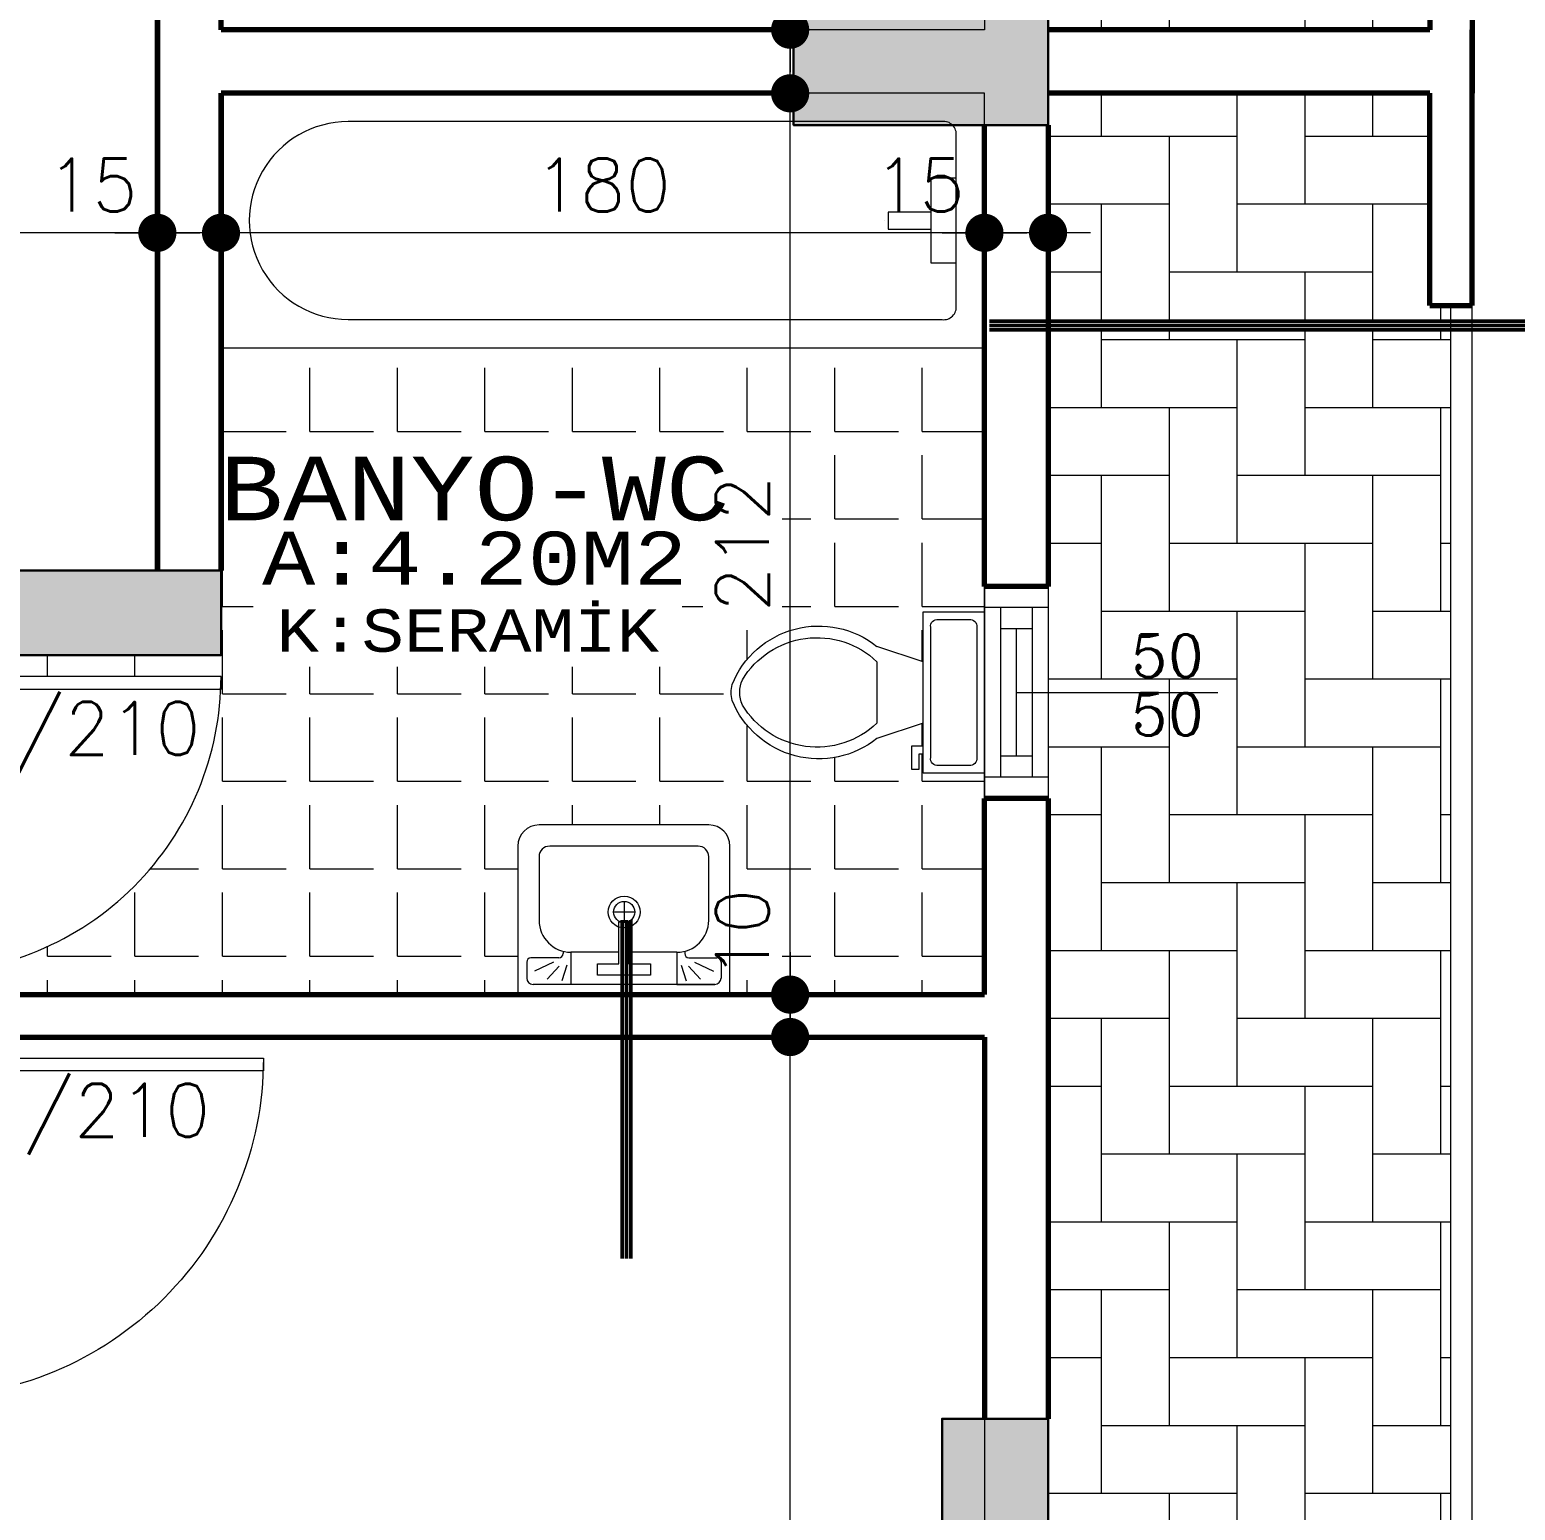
# Model space of a CAD drawing. Header units: millimetres. Extents: x 35860 to 71103, y -11298 to -8385.
# Drawn here: x 45683.3 to 46033.6, y -10340 to -9990.9 of the extents above; entities that cross this region are included whole.
import ezdxf
from ezdxf.enums import TextEntityAlignment as Align

# ---------------------------------------------------------------- set-up
doc = ezdxf.new("R2010")
doc.units = ezdxf.units.MM
doc.header["$MEASUREMENT"] = 0
doc.layers.get('0').update_dxf_attribs({"lineweight": 15})
doc.layers.get('Defpoints').update_dxf_attribs({"lineweight": 20})
for name, color, linetype, lineweight in [('02', 2, 'Continuous', 20), ('03_Yazı', 1, 'Continuous', 30), ('05', 4, 'Continuous', 50), ('07', 3, 'Continuous', 70), ('Aks&Tefriş', 5, 'Continuous', 20), ('Kolon', 6, 'Continuous', 30), ('Merd&Balkon', 40, 'Continuous', 20), ('Ölçü', 140, 'Continuous', 20)]:
    doc.layers.add(name, color=color, linetype=linetype, lineweight=lineweight)
doc.layers.add('Lay_X', color=45, linetype='Continuous', lineweight=13, plot=False)
doc.styles.add('0', font='txt.shx')
doc.styles.add('C', font='')
doc.styles.add('ROMANC', font='romanc', dxfattribs={"height": 0.11})
doc.styles.get('C').set_extended_font_data('Courier New Tur')
doc.dimstyles.new('2', dxfattribs={"dimtxt": 12.5, "dimasz": 1, "dimexe": 0, "dimexo": 0, "dimgap": 5, "dimtad": 1, "dimdec": 0, "dimlfac": -1, "dimzin": 12, "dimdsep": 46, "dimtxsty": '0', "dimblk": 'DOT', "dimcen": 2.5, "dimse1": 1, "dimse2": 1, "dimclrd": 256, "dimclrt": 1, "dimadec": 0, "dimazin": 0, "dimtfac": 1, "dimtdec": 0, "dimtmove": 0, "dimatfit": 0, "dimldrblk": 'DOT', "dimfxl": 1, "dimtolj": 1, "dimtzin": 0, "dimlwd": -1, "dimarcsym": 0})
doc.dimstyles.new('_VI80I', dxfattribs={"dimtxt": 15, "dimasz": 1, "dimexe": 0, "dimexo": 100, "dimgap": 5, "dimtad": 1, "dimdec": 0, "dimlfac": -1, "dimzin": 12, "dimdsep": 46, "dimtxsty": '0', "dimblk1": 'DOT80_2', "dimblk2": 'DOT80_1', "dimsah": 1, "dimcen": 2.5, "dimse1": 1, "dimse2": 1, "dimclrd": 256, "dimclrt": 1, "dimadec": 8, "dimazin": 0, "dimtfac": 1, "dimtdec": 0, "dimtmove": 0, "dimatfit": 0, "dimldrblk": 'DOT', "dimfxl": 1, "dimtolj": 1, "dimtzin": 0, "dimlwd": -1, "dimarcsym": 0})
pattern_1 = [(0, (0, 0), (16, 16), [48, -16]), (90, (16, 0), (-16, -16), [48, -16])]

# ---------------------------------------------------------------- blocks, each defined once
blk = doc.blocks.new('DOT')
at = {"color": 0}
blk.add_line((-10, 0), (10, 0), dxfattribs=at)
at = {"color": 0, "const_width": 4.5}
blk.add_lwpolyline([(-2.25, 0, 1), (2.25, 0, 1)], format="xyb", close=True, dxfattribs=at)
blk = doc.blocks.new('*D117')
at = {"layer": 'Defpoints', "color": 0, "transparency": 16777216}
for p in [(45908.41, -10005.92), (45923.41, -10005.92), (45908.41, -10038.81)]:
    blk.add_point(p, dxfattribs=at)
at = {"layer": 'Ölçü', "transparency": 16777216}
for p, q in [((45907.41, -10038.81), (45879.74, -10038.81)), ((45923.41, -10038.81), (45908.41, -10038.81)), ((45924.41, -10038.81), (45925.41, -10038.81))]:
    blk.add_line(p, q, dxfattribs=at)
blk.add_blockref('DOT', (45908.41, -10038.81), dxfattribs=at)
at = {"layer": 'Ölçü', "transparency": 16777216, "rotation": 180}
blk.add_blockref('DOT', (45923.41, -10038.81), dxfattribs=at)
at = {"layer": 'Ölçü', "color": 1, "transparency": 16777216, "insert": (45893.07, -10027.56), "char_height": 12.5, "attachment_point": 5, "style": '0'}
blk.add_mtext('\\A1;15', dxfattribs=at)
blk = doc.blocks.new('*D118')
at = {"layer": 'Defpoints', "color": 0, "transparency": 16777216}
for p in [(45728.41, -10005.92), (45908.41, -10005.92), (45728.41, -10038.81)]:
    blk.add_point(p, dxfattribs=at)
at = {"layer": 'Ölçü', "transparency": 16777216}
blk.add_line((45907.41, -10038.81), (45729.41, -10038.81), dxfattribs=at)
at = {"layer": 'Ölçü', "transparency": 16777216, "rotation": 180}
blk.add_blockref('DOT', (45728.41, -10038.81), dxfattribs=at)
at = {"layer": 'Ölçü', "transparency": 16777216}
blk.add_blockref('DOT', (45908.41, -10038.81), dxfattribs=at)
at = {"layer": 'Ölçü', "color": 1, "transparency": 16777216, "insert": (45818.41, -10027.56), "char_height": 12.5, "attachment_point": 5, "style": '0'}
blk.add_mtext('\\A1;180', dxfattribs=at)
blk = doc.blocks.new('*D119')
at = {"layer": 'Defpoints', "color": 0, "transparency": 16777216}
for p in [(45728.41, -10005.92), (45713.41, -10038.81), (45713.41, -10118.42)]:
    blk.add_point(p, dxfattribs=at)
at = {"layer": 'Ölçü', "transparency": 16777216}
for p, q in [((45712.41, -10038.81), (45684.74, -10038.81)), ((45728.41, -10038.81), (45713.41, -10038.81)), ((45729.41, -10038.81), (45730.41, -10038.81))]:
    blk.add_line(p, q, dxfattribs=at)
blk.add_blockref('DOT', (45713.41, -10038.81), dxfattribs=at)
at = {"layer": 'Ölçü', "transparency": 16777216, "rotation": 180}
blk.add_blockref('DOT', (45728.41, -10038.81), dxfattribs=at)
at = {"layer": 'Ölçü', "color": 1, "transparency": 16777216, "insert": (45698.07, -10027.56), "char_height": 12.5, "attachment_point": 5, "style": '0'}
blk.add_mtext('\\A1;15', dxfattribs=at)
blk = doc.blocks.new('*D120')
at = {"layer": 'Defpoints', "color": 0, "transparency": 16777216}
for p in [(45613.41, -10008.42), (45613.41, -10038.81), (45713.41, -10118.42)]:
    blk.add_point(p, dxfattribs=at)
at = {"layer": 'Ölçü', "transparency": 16777216}
blk.add_line((45712.41, -10038.81), (45614.41, -10038.81), dxfattribs=at)
at = {"layer": 'Ölçü', "transparency": 16777216, "rotation": 180}
blk.add_blockref('DOT', (45613.41, -10038.81), dxfattribs=at)
at = {"layer": 'Ölçü', "transparency": 16777216}
blk.add_blockref('DOT', (45713.41, -10038.81), dxfattribs=at)
at = {"layer": 'Ölçü', "color": 1, "transparency": 16777216, "insert": (45663.41, -10027.56), "char_height": 12.5, "attachment_point": 5, "style": '0'}
blk.add_mtext('\\A1;100', dxfattribs=at)
blk = doc.blocks.new('K_X_D_3_10-80')
at = {"layer": '02'}
blk.add_line((15, 0), (18, 0), dxfattribs=at)
for points in [[(10, 0), (15, 0), (15, 10), (10, 10)], [(90, 0), (85, 0), (85, 10), (90, 10)]]:
    blk.add_lwpolyline(points, dxfattribs=at)
blk.add_lwpolyline([(18, 0), (18, -70), (15, -70), (15, 0), (85, 0, -0.414214), (15, -70)], format="xyb", dxfattribs=at)
at = {"layer": '07'}
for p, q in [((10, 0), (10, 10)), ((90, 0), (90, 10))]:
    blk.add_line(p, q, dxfattribs=at)
at = {"layer": '03_Yazı', "style": '0', "flags": 8}
blk.add_attdef('80/210', text='', height=12.5, rotation=90, dxfattribs=at).set_placement((21, -2.71), align=Align.TOP_RIGHT)
blk = doc.blocks.new('K_X_D_3_10-90')
at = {"layer": '02'}
for points in [[(10, 0), (15, 0), (15, 10), (10, 10)], [(100, 0), (95, 0), (95, 10), (100, 10)]]:
    blk.add_lwpolyline(points, dxfattribs=at)
blk.add_lwpolyline([(15, -80, 0.414214), (95, 0), (15, 0), (15, -80), (18, -80), (18, 0)], format="xyb", dxfattribs=at)
at = {"layer": '07'}
for p, q in [((10, 0), (10, 10)), ((100, 0), (100, 10))]:
    blk.add_line(p, q, dxfattribs=at)
at = {"layer": '03_Yazı', "style": '0', "flags": 8}
blk.add_attdef('90/210', text='', height=12.5, rotation=90, dxfattribs=at).set_placement((21, -5), align=Align.TOP_RIGHT)
blk = doc.blocks.new('KLOZET')
at = {"layer": 'Aks&Tefriş'}
for p, q in [((17.2, -10.86), (17.2, -3.62)), ((17.2, -10.86), (17.2, -3.62)), ((-18.1, -15.39), (-14.48, -15.39)), ((-18.1, -17.2), (-18.1, -15.39)), ((-18.1, -15.39), (-14.48, -15.39)), ((-18.1, -17.2), (-18.1, -15.39)), ((-12.67, -17.2), (-18.1, -17.2)), ((-12.67, -17.2), (-18.1, -17.2)), ((-14.48, -15.39), (-14.48, -14.48)), ((-14.48, -15.39), (-14.48, -14.48)), ((-12.67, -14.48), (-12.67, -17.2)), ((-12.67, -14.48), (-12.67, -17.2)), ((-7.24, -14.48), (-10.86, -25.34)), ((-7.24, -14.48), (-10.86, -25.34)), ((7.24, -14.48), (10.86, -25.34)), ((7.24, -14.48), (10.86, -25.34)), ((7.24, -25.34), (-7.24, -25.34)), ((7.24, -25.34), (-7.24, -25.34))]:
    blk.add_line(p, q, dxfattribs=at)
blk.add_lwpolyline([(19, -14.48), (19, 0), (-19, 0), (-19, -14.48)], close=True, dxfattribs=at)
blk.add_lwpolyline([(19, -14.48), (19, 0), (-19, 0), (-19, -14.48)], close=True, dxfattribs=at)
for points in [[(15.39, -1.81), (-15.39, -1.81)], [(15.39, -1.81), (-15.39, -1.81)], [(-17.2, -3.62), (-17.2, -10.86)], [(-17.2, -3.62), (-17.2, -10.86)], [(-15.39, -12.67), (15.39, -12.67)], [(-15.39, -12.67), (15.39, -12.67)]]:
    blk.add_lwpolyline(points, dxfattribs=at)
for centre, radius, start, end in [((-15.61, -3.39), 1.6, 81.8699, 188.1301), ((-15.61, -3.39), 1.6, 81.8699, 188.1301), ((15.61, -3.39), 1.6, 351.8699, 98.1301), ((15.61, -3.39), 1.6, 351.8699, 98.1301), ((-15.61, -11.09), 1.6, 171.8699, 278.1301), ((-15.61, -11.09), 1.6, 171.8699, 278.1301), ((15.61, -11.09), 1.6, 261.8699, 8.1301), ((15.61, -11.09), 1.6, 261.8699, 8.1301), ((6.37, -39.06), 22.03, 141.4691, 247.9714), ((6.37, -39.06), 22.03, 141.4691, 247.9714), ((7.6, -39.49), 20.51, 136.3677, 238.9468), ((7.6, -39.49), 20.51, 136.3677, 238.9468), ((-6.37, -39.06), 22.03, 292.0284, 38.5307), ((-6.37, -39.06), 22.03, 292.0284, 38.5307), ((-7.6, -39.49), 20.51, 301.053, 43.6321), ((-7.6, -39.49), 20.51, 301.053, 43.6321), ((0, -50.46), 7.24, 245.7318, 294.2682), ((0, -50.46), 7.24, 245.7318, 294.2682), ((0, -52.49), 7.24, 254.8605, 285.1395), ((0, -52.49), 7.24, 254.8605, 285.1395)]:
    blk.add_arc(centre, radius, start, end, dxfattribs=at)
blk = doc.blocks.new('*D502')
at = {"layer": 'Defpoints', "color": 0, "transparency": 16777216}
for p in [(45862.6, -10228.42), (45908.41, -10228.42), (45843.41, -10608.42)]:
    blk.add_point(p, dxfattribs=at)
at = {"layer": 'Ölçü', "transparency": 16777216}
blk.add_line((45862.6, -10607.42), (45862.6, -10229.42), dxfattribs=at)
for p, rotation in [((45862.6, -10228.42), 90), ((45862.6, -10608.42), 270)]:
    blk.add_blockref('DOT', p, dxfattribs=dict(at, rotation=rotation))
at = {"layer": 'Ölçü', "color": 1, "transparency": 16777216, "insert": (45851.35, -10418.42), "char_height": 12.5, "attachment_point": 5, "rotation": 90, "style": '0'}
blk.add_mtext('\\A1;380', dxfattribs=at)
blk = doc.blocks.new('*D503')
at = {"layer": 'Defpoints', "color": 0, "transparency": 16777216}
for p in [(45862.6, -10218.42), (45908.41, -10218.42), (45908.41, -10228.42)]:
    blk.add_point(p, dxfattribs=at)
at = {"layer": 'Ölçü', "transparency": 16777216}
for p, q in [((45862.6, -10217.42), (45862.6, -10191.84)), ((45862.6, -10228.42), (45862.6, -10218.42)), ((45862.6, -10229.42), (45862.6, -10230.42))]:
    blk.add_line(p, q, dxfattribs=at)
for p, rotation in [((45862.6, -10218.42), 270), ((45862.6, -10228.42), 90)]:
    blk.add_blockref('DOT', p, dxfattribs=dict(at, rotation=rotation))
at = {"layer": 'Ölçü', "color": 1, "transparency": 16777216, "insert": (45851.35, -10204.13), "char_height": 12.5, "attachment_point": 5, "rotation": 90, "style": '0'}
blk.add_mtext('\\A1;10', dxfattribs=at)
blk = doc.blocks.new('*D504')
at = {"layer": 'Defpoints', "color": 0, "transparency": 16777216}
for p in [(45862.6, -10005.92), (45908.41, -10005.92), (45908.41, -10218.42)]:
    blk.add_point(p, dxfattribs=at)
at = {"layer": 'Ölçü', "transparency": 16777216}
blk.add_line((45862.6, -10217.42), (45862.6, -10006.92), dxfattribs=at)
for p, rotation in [((45862.6, -10005.92), 90), ((45862.6, -10218.42), 270)]:
    blk.add_blockref('DOT', p, dxfattribs=dict(at, rotation=rotation))
at = {"layer": 'Ölçü', "color": 1, "transparency": 16777216, "insert": (45851.35, -10112.17), "char_height": 12.5, "attachment_point": 5, "rotation": 90, "style": '0'}
blk.add_mtext('\\A1;212', dxfattribs=at)
blk = doc.blocks.new('*D505')
at = {"layer": 'Defpoints', "color": 0, "transparency": 16777216}
for p in [(45862.6, -9990.92), (45908.41, -9990.92), (45908.41, -10005.92)]:
    blk.add_point(p, dxfattribs=at)
at = {"layer": 'Ölçü', "transparency": 16777216}
for p, q in [((45862.6, -9989.92), (45862.6, -9962.26)), ((45862.6, -10005.92), (45862.6, -9990.92)), ((45862.6, -10006.92), (45862.6, -10007.92))]:
    blk.add_line(p, q, dxfattribs=at)
for p, rotation in [((45862.6, -9990.92), 270), ((45862.6, -10005.92), 90)]:
    blk.add_blockref('DOT', p, dxfattribs=dict(at, rotation=rotation))
at = {"layer": 'Ölçü', "color": 1, "transparency": 16777216, "insert": (45851.35, -9975.59), "char_height": 12.5, "attachment_point": 5, "rotation": 90, "style": '0'}
blk.add_mtext('\\A1;15', dxfattribs=at)
blk = doc.blocks.new('*D506')
at = {"layer": 'Defpoints', "color": 0, "transparency": 16777216}
for p in [(45862.6, -9778.42), (45908.41, -9778.42), (45908.41, -9990.92)]:
    blk.add_point(p, dxfattribs=at)
at = {"layer": 'Ölçü', "transparency": 16777216}
blk.add_line((45862.6, -9989.92), (45862.6, -9779.42), dxfattribs=at)
for p, rotation in [((45862.6, -9778.42), 90), ((45862.6, -9990.92), 270)]:
    blk.add_blockref('DOT', p, dxfattribs=dict(at, rotation=rotation))
at = {"layer": 'Ölçü', "color": 1, "transparency": 16777216, "insert": (45851.35, -9884.67), "char_height": 12.5, "attachment_point": 5, "rotation": 90, "style": '0'}
blk.add_mtext('\\A1;212', dxfattribs=at)
blk = doc.blocks.new('DOT80_2')
at = {"color": 0}
blk.add_line((0, 0), (0, -80), dxfattribs=at)
blk.add_blockref('DOT', (0, 0))
blk = doc.blocks.new('DOT80_1')
at = {"color": 0}
blk.add_line((0, 0), (0, 80), dxfattribs=at)
blk.add_blockref('DOT', (0, 0))
blk = doc.blocks.new('*D825')
at = {"layer": 'Aks&Tefriş', "transparency": 16777216}
blk.add_line((46201.01, -10432.42), (46201.01, -10173.17), dxfattribs=at)
at = {"layer": 'Defpoints', "color": 0, "transparency": 16777216}
for p in [(45923.41, -10172.17), (46201.01, -10172.17), (45923.41, -10433.42)]:
    blk.add_point(p, dxfattribs=at)
at = {"layer": 'Aks&Tefriş', "transparency": 16777216}
for name, p, rotation in [('DOT80_1', (46201.01, -10172.17), 90), ('DOT80_2', (46201.01, -10433.42), 270)]:
    blk.add_blockref(name, p, dxfattribs=dict(at, rotation=rotation))
at = {"layer": 'Aks&Tefriş', "color": 1, "transparency": 16777216, "insert": (46188.51, -10302.8), "char_height": 15, "attachment_point": 5, "rotation": 90, "style": '0'}
blk.add_mtext('\\A1;261', dxfattribs=at)
blk = doc.blocks.new('*D826')
at = {"layer": 'Aks&Tefriş', "transparency": 16777216}
blk.add_line((46201.01, -10171.17), (46201.01, -10123.17), dxfattribs=at)
at = {"layer": 'Defpoints', "color": 0, "transparency": 16777216}
for p in [(45923.41, -10122.17), (46201.01, -10122.17), (45923.41, -10172.17)]:
    blk.add_point(p, dxfattribs=at)
at = {"layer": 'Aks&Tefriş', "transparency": 16777216}
for name, p, rotation in [('DOT80_1', (46201.01, -10122.17), 90), ('DOT80_2', (46201.01, -10172.17), 270)]:
    blk.add_blockref(name, p, dxfattribs=dict(at, rotation=rotation))
at = {"layer": 'Aks&Tefriş', "color": 1, "transparency": 16777216, "insert": (46188.51, -10147.17), "char_height": 15, "attachment_point": 5, "rotation": 90, "style": '0'}
blk.add_mtext('\\A1;50', dxfattribs=at)
blk = doc.blocks.new('*D827')
at = {"layer": 'Aks&Tefriş', "transparency": 16777216}
blk.add_line((46201.01, -10121.17), (46201.01, -9875.67), dxfattribs=at)
at = {"layer": 'Defpoints', "color": 0, "transparency": 16777216}
for p in [(45923.41, -9874.67), (46201.01, -9874.67), (45923.41, -10122.17)]:
    blk.add_point(p, dxfattribs=at)
at = {"layer": 'Aks&Tefriş', "transparency": 16777216}
for name, p, rotation in [('DOT80_1', (46201.01, -9874.67), 90), ('DOT80_2', (46201.01, -10122.17), 270)]:
    blk.add_blockref(name, p, dxfattribs=dict(at, rotation=rotation))
at = {"layer": 'Aks&Tefriş', "color": 1, "transparency": 16777216, "insert": (46188.51, -9998.42), "char_height": 15, "attachment_point": 5, "rotation": 90, "style": '0'}
blk.add_mtext('\\A1;247', dxfattribs=at)

msp = doc.modelspace()

# ---------------------------------------------------------------- hatches: boundary and pattern name
h = msp.add_hatch()
h.set_pattern_fill('ANSI33', color=256, scale=30, style=0)
h.set_pattern_definition([(45, (-100, 0), (-5.3033009, 5.3033009), []), (45, (-94.697, 0), (-5.3033009, 5.3033009), [3.75, -1.875])])
h.paths.add_polyline_path([(45023.41, -9384.52), (45023.41, -9333.42), (45048.41, -9334.52), (45048.41, -9384.52)])
h.paths.add_polyline_path([(45438.41, -9402.81), (45438.41, -9351.71), (45463.41, -9352.81), (45463.41, -9402.81)])
h.paths.add_polyline_path([(45898.41, -9423.08), (45898.41, -9371.98), (45923.41, -9373.08), (45923.41, -9423.08)])
h.paths.add_polyline_path([(45923.41, -9983.42), (45863.41, -9983.42), (45863.41, -10013.42), (45923.41, -10013.42)])
h.paths.add_polyline_path([(45898.41, -9628.42), (45923.41, -9628.42), (45923.41, -9678.42), (45898.41, -9678.42)])
h.paths.add_polyline_path([(45463.41, -9638.42), (45463.41, -9678.42), (45438.41, -9678.42), (45438.41, -9638.42)])
h.paths.add_polyline_path([(45073.41, -9678.42), (45023.41, -9678.42), (45023.41, -9653.42), (45073.41, -9653.42)])
h.paths.add_polyline_path([(45063.41, -9893.42), (45023.41, -9893.42), (45023.41, -9923.42), (45063.41, -9923.42)])
h.paths.add_polyline_path([(45048.41, -10623.42), (45048.41, -10573.42), (45023.41, -10573.42), (45023.41, -10623.42)])
h.paths.add_polyline_path([(45898.41, -10368.42), (45923.41, -10368.42), (45923.41, -10318.42), (45898.41, -10318.42)])
h.paths.add_polyline_path([(45463.41, -10368.42), (45463.41, -10318.42), (45438.41, -10318.42), (45438.41, -10368.42)])
h.paths.add_polyline_path([(45363.41, -10138.42), (45338.41, -10138.42), (45338.41, -10073.42), (45363.41, -10073.42)])
h.paths.add_polyline_path([(45363.41, -9923.42), (45363.41, -9858.42), (45338.41, -9858.42), (45338.41, -9923.42)])
h.paths.add_polyline_path([(45633.41, -9873.42), (45633.41, -9878.42), (45638.41, -9878.42), (45728.41, -9878.42), (45728.41, -9858.42), (45633.41, -9858.42)])
h.paths.add_polyline_path([(45633.41, -10133.42), (45633.41, -10118.42), (45728.41, -10118.42), (45728.41, -10138.42), (45633.41, -10138.42)])
h.paths.add_polyline_path([(45073.41, -10318.42), (45023.41, -10318.42), (45023.41, -10343.42), (45073.41, -10343.42)])
h.paths.add_polyline_path([(45633.41, -10623.42), (45658.41, -10623.42), (45658.41, -10573.42), (45633.41, -10573.42)])
h.paths.add_polyline_path([(45898.41, -10623.42), (45923.41, -10623.42), (45923.41, -10573.42), (45898.41, -10573.42)])
h.paths.add_polyline_path([(45463.41, -10623.42), (45463.41, -10573.42), (45438.41, -10573.42), (45438.41, -10623.42)])
h = msp.add_hatch()
h.set_pattern_fill('SERAMIK9', color=256, scale=4, style=0, pattern_type=2)
h.set_pattern_definition(pattern_1)
h.paths.add_polyline_path([(46018.41, -9382.27), (45923.41, -9378.09), (45923.41, -9423.08), (45923.41, -9440.92), (45923.41, -9560.92), (45923.41, -9628.42), (45923.41, -9678.42), (45923.41, -9683.42), (45923.41, -9688.42), (45908.41, -9688.42), (45908.41, -9758.42), (45923.41, -9758.42), (45923.41, -9763.42), (45923.41, -9824.67), (45923.41, -9874.67), (45923.41, -9983.42), (45923.41, -9990.92), (46013.41, -9990.92), (46013.41, -9940.92), (46018.41, -9940.92)])
h.paths.add_polyline_path([(45925.28, -9519.14), (45958.62, -9519.14), (45958.62, -9500.39), (45925.28, -9500.39)], flags=24)
h.paths.add_polyline_path([(45925.28, -9501.55), (45958.62, -9501.55), (45958.62, -9482.8), (45925.28, -9482.8)], flags=24)
h.paths.add_polyline_path([(45957.78, -9448.82), (45989.03, -9448.82), (45989.03, -9467.57), (45957.78, -9467.57)], flags=24)
h.paths.add_polyline_path([(45913.86, -9734.61), (46016.28, -9734.61), (46016.28, -9710.95), (45913.86, -9710.95)], flags=24)
h.paths.add_polyline_path([(45941.96, -9846.92), (45963.15, -9846.92), (45963.15, -9831.92), (45941.96, -9831.92)], flags=24)
h.paths.add_polyline_path([(45941.96, -9860.69), (45963.15, -9860.69), (45963.15, -9845.69), (45941.96, -9845.69)], flags=24)
h = msp.add_hatch()
h.set_pattern_fill('SERAMIK9', color=256, scale=4, style=0, pattern_type=2)
h.set_pattern_definition(pattern_1)
h.paths.add_polyline_path([(46018.41, -10061.67), (45923.41, -10061.67), (45923.41, -10122.17), (45923.41, -10172.17), (45923.41, -10318.42), (45923.41, -10368.42), (45923.41, -10433.42), (45923.41, -10553.42), (45923.41, -10573.42), (45923.41, -10623.42), (45898.41, -10623.42), (45843.41, -10623.42), (45723.41, -10623.42), (45658.41, -10623.42), (45633.41, -10623.42), (45543.3, -10623.42), (45538.3, -10623.42), (45538.3, -10608.42), (45468.3, -10608.42), (45468.3, -10623.42), (45463.3, -10623.42), (45438.41, -10623.42), (45313.41, -10623.42), (45163.41, -10623.42), (45048.41, -10623.42), (45028.41, -10623.42), (45028.41, -10768.42), (46018.41, -10768.42)])
h.paths.add_polyline_path([(45830.44, -10629.59), (45860.79, -10659.94), (45830.44, -10690.28)], flags=16)
h.paths.add_polyline_path([(46013.41, -10005.92), (45923.41, -10005.92), (45923.41, -10013.42), (45923.41, -10059.67), (46018.41, -10059.67), (46018.41, -10055.92), (46013.41, -10055.92)])
h.paths.add_polyline_path([(45500.49, -10715.09), (45500.49, -10681.76), (45519.24, -10681.76), (45519.24, -10715.09)], flags=24)
h.paths.add_polyline_path([(45957.78, -10506.77), (45989.03, -10506.77), (45989.03, -10525.52), (45957.78, -10525.52)], flags=24)
h.paths.add_polyline_path([(45611.51, -10658.63), (45611.51, -10625.3), (45592.76, -10625.3), (45592.76, -10658.63)], flags=24)
h.paths.add_polyline_path([(45593.92, -10650.3), (45593.92, -10625.3), (45575.17, -10625.3), (45575.17, -10650.3)], flags=24)
h.paths.add_polyline_path([(45860.6, -10678.33), (45899.36, -10678.33), (45899.36, -10640.83), (45860.6, -10640.83)], flags=24)
h.paths.add_polyline_path([(45238.36, -10653.32), (45238.36, -10624.04), (45223.36, -10624.04), (45223.36, -10653.32)], flags=24)
h.paths.add_polyline_path([(45252.14, -10653.32), (45252.14, -10624.04), (45237.14, -10624.04), (45237.14, -10653.32)], flags=24)
h.paths.add_polyline_path([(45783.15, -10653.32), (45783.15, -10624.04), (45768.15, -10624.04), (45768.15, -10653.32)], flags=24)
h.paths.add_polyline_path([(45796.93, -10653.32), (45796.93, -10624.04), (45781.93, -10624.04), (45781.93, -10653.32)], flags=24)
h.paths.add_polyline_path([(45941.96, -10146.04), (45963.15, -10146.04), (45963.15, -10131.04), (45941.96, -10131.04)], flags=24)
h.paths.add_polyline_path([(45941.96, -10159.81), (45963.15, -10159.81), (45963.15, -10144.81), (45941.96, -10144.81)], flags=24)
h.paths.add_polyline_path([(45933.87, -10491.04), (45963.15, -10491.04), (45963.15, -10476.04), (45933.87, -10476.04)], flags=24)
h.paths.add_polyline_path([(45933.87, -10507.86), (45963.15, -10507.86), (45963.15, -10492.86), (45933.87, -10492.86)], flags=24)
h.paths.add_polyline_path([(45461.94, -10744.74), (45564.36, -10744.74), (45564.36, -10721.09), (45461.94, -10721.09)], flags=24)

# ---------------------------------------------------------------- linework, layer by layer
for p, q in [((45728.75, -10085.62), (45728.75, -10070.62)), ((45749.38, -10085.62), (45749.38, -10070.62)), ((45770, -10085.62), (45770, -10070.62)), ((45790.62, -10085.62), (45790.62, -10070.62)), ((45811.25, -10085.62), (45811.25, -10070.62)), ((45831.88, -10085.62), (45831.88, -10070.62)), ((45852.5, -10085.62), (45852.5, -10070.62)), ((45873.12, -10085.62), (45873.12, -10070.62)), ((45893.75, -10085.62), (45893.75, -10070.62)), ((45728.75, -10085.62), (45743.75, -10085.62)), ((45749.38, -10085.62), (45764.38, -10085.62)), ((45770, -10085.62), (45785, -10085.62)), ((45790.62, -10085.62), (45805.62, -10085.62)), ((45811.25, -10085.62), (45826.25, -10085.62)), ((45831.88, -10085.62), (45846.88, -10085.62)), ((45852.5, -10085.62), (45867.5, -10085.62)), ((45873.12, -10085.62), (45888.12, -10085.62)), ((45893.75, -10085.62), (45908.41, -10085.62)), ((45873.12, -10106.25), (45873.12, -10091.25)), ((45893.75, -10106.25), (45893.75, -10091.25)), ((45860.73, -10106.25), (45867.5, -10106.25)), ((45873.12, -10106.25), (45888.12, -10106.25)), ((45893.75, -10106.25), (45908.41, -10106.25)), ((45728.75, -10126.88), (45728.75, -10111.88)), ((45873.12, -10126.88), (45873.12, -10111.88)), ((45893.75, -10126.88), (45893.75, -10111.88)), ((45728.75, -10126.88), (45736.03, -10126.88)), ((45837.18, -10126.88), (45841.98, -10126.88)), ((45860.73, -10126.88), (45867.5, -10126.88)), ((45873.12, -10126.88), (45888.12, -10126.88)), ((45893.75, -10126.88), (45908.41, -10126.88)), ((45728.75, -10147.5), (45728.75, -10132.5)), ((45852.5, -10139.35), (45852.5, -10132.5)), ((45893.75, -10139.87), (45893.75, -10132.5)), ((45687.5, -10143.42), (45687.5, -10138.42)), ((45708.12, -10143.42), (45708.12, -10138.42)), ((45749.38, -10147.5), (45749.38, -10141.17)), ((45770, -10147.5), (45770, -10141.17)), ((45790.62, -10147.5), (45790.62, -10141.17)), ((45811.25, -10147.5), (45811.25, -10141.17)), ((45831.88, -10147.5), (45831.88, -10141.17)), ((45728.75, -10147.5), (45743.75, -10147.5)), ((45749.38, -10147.5), (45764.38, -10147.5)), ((45770, -10147.5), (45785, -10147.5)), ((45790.62, -10147.5), (45805.62, -10147.5)), ((45811.25, -10147.5), (45826.25, -10147.5)), ((45831.88, -10147.5), (45846.88, -10147.5)), ((45728.75, -10168.12), (45728.75, -10153.12)), ((45749.38, -10168.12), (45749.38, -10153.12)), ((45770, -10168.12), (45770, -10153.12)), ((45790.62, -10168.12), (45790.62, -10153.12)), ((45811.25, -10168.12), (45811.25, -10153.12)), ((45831.88, -10168.12), (45831.88, -10153.12)), ((45852.5, -10168.12), (45852.5, -10154.99)), ((45893.75, -10159.84), (45893.75, -10154.47)), ((45873.12, -10168.12), (45873.12, -10162.5)), ((45893.75, -10168.12), (45893.75, -10161.65)), ((45728.75, -10168.12), (45743.75, -10168.12)), ((45749.38, -10168.12), (45764.38, -10168.12)), ((45770, -10168.12), (45785, -10168.12)), ((45790.62, -10168.12), (45805.62, -10168.12)), ((45811.25, -10168.12), (45826.25, -10168.12)), ((45831.88, -10168.12), (45846.88, -10168.12)), ((45852.5, -10168.12), (45867.5, -10168.12)), ((45873.12, -10168.12), (45888.12, -10168.12)), ((45893.75, -10168.12), (45908.41, -10168.12)), ((45728.75, -10188.75), (45728.75, -10173.75)), ((45749.38, -10188.75), (45749.38, -10173.75)), ((45770, -10188.75), (45770, -10173.75)), ((45790.62, -10188.75), (45790.62, -10173.75)), ((45811.25, -10178.42), (45811.25, -10173.75)), ((45831.88, -10178.42), (45831.88, -10173.75)), ((45852.5, -10188.75), (45852.5, -10173.75)), ((45873.12, -10188.75), (45873.12, -10173.75)), ((45893.75, -10188.75), (45893.75, -10173.75)), ((45711.75, -10188.75), (45723.12, -10188.75)), ((45728.75, -10188.75), (45743.75, -10188.75)), ((45749.38, -10188.75), (45764.38, -10188.75)), ((45770, -10188.75), (45785, -10188.75)), ((45790.62, -10188.75), (45798.41, -10188.75)), ((45852.5, -10188.75), (45867.5, -10188.75)), ((45873.12, -10188.75), (45888.12, -10188.75)), ((45893.75, -10188.75), (45908.41, -10188.75)), ((45708.12, -10209.38), (45708.12, -10194.38)), ((45728.75, -10209.38), (45728.75, -10194.38)), ((45749.38, -10209.38), (45749.38, -10194.38)), ((45770, -10209.38), (45770, -10194.38)), ((45790.62, -10209.38), (45790.62, -10194.38)), ((45873.12, -10209.38), (45873.12, -10194.38)), ((45893.75, -10209.38), (45893.75, -10194.38)), ((45687.5, -10209.38), (45687.5, -10207.09)), ((45687.5, -10209.38), (45702.5, -10209.38)), ((45708.12, -10209.38), (45723.12, -10209.38)), ((45728.75, -10209.38), (45743.75, -10209.38)), ((45749.38, -10209.38), (45764.38, -10209.38)), ((45770, -10209.38), (45785, -10209.38)), ((45790.62, -10209.38), (45798.41, -10209.38)), ((45860.73, -10209.38), (45867.5, -10209.38)), ((45873.12, -10209.38), (45888.12, -10209.38)), ((45893.75, -10209.38), (45908.41, -10209.38)), ((45687.5, -10218.42), (45687.5, -10215)), ((45708.12, -10218.42), (45708.12, -10215)), ((45728.75, -10218.42), (45728.75, -10215)), ((45749.38, -10218.42), (45749.38, -10215)), ((45770, -10218.42), (45770, -10215)), ((45790.62, -10218.42), (45790.62, -10215)), ((45852.5, -10218.42), (45852.5, -10215)), ((45873.12, -10218.42), (45873.12, -10215)), ((45893.75, -10218.42), (45893.75, -10215))]:
    msp.add_line(p, q)
at = {"layer": '02'}
for p, q in [((45908.41, -10122.17), (45908.41, -10172.17)), ((45923.41, -10122.17), (45923.41, -10172.17)), ((45923.41, -10127.17), (45908.41, -10127.17)), ((45912.16, -10127.17), (45912.16, -10167.17)), ((45919.66, -10127.17), (45919.66, -10167.17)), ((45919.66, -10132.17), (45912.16, -10132.17)), ((45915.91, -10132.17), (45915.91, -10162.17)), ((45915.91, -10147.17), (45963.41, -10147.17)), ((45919.66, -10162.17), (45912.16, -10162.17)), ((45923.41, -10167.17), (45908.41, -10167.17))]:
    msp.add_line(p, q, dxfattribs=at)
at = {"layer": '05', "ltscale": 3}
for p, q in [((46192.23, -10059.67), (45909.63, -10059.67)), ((46192.23, -10059.67), (45909.63, -10059.67)), ((46192.23, -10059.67), (45909.63, -10059.67)), ((46192.23, -10060.67), (45909.63, -10060.67)), ((46192.23, -10060.67), (45909.63, -10060.67)), ((46192.23, -10060.67), (45909.63, -10060.67)), ((46192.23, -10061.67), (45909.63, -10061.67)), ((46192.23, -10061.67), (45909.63, -10061.67)), ((46192.23, -10061.67), (45909.63, -10061.67)), ((45823.01, -10280.65), (45823.01, -10200.86)), ((45823.01, -10280.65), (45823.01, -10200.86)), ((45823.01, -10280.65), (45823.01, -10200.86)), ((45824.01, -10280.65), (45824.01, -10200.86)), ((45824.01, -10280.65), (45824.01, -10200.86)), ((45824.01, -10280.65), (45824.01, -10200.86)), ((45825.01, -10280.65), (45825.01, -10200.86)), ((45825.01, -10280.65), (45825.01, -10200.86)), ((45825.01, -10280.65), (45825.01, -10200.86))]:
    msp.add_line(p, q, dxfattribs=at)
at = {"layer": '07'}
for p, q in [((45713.41, -9878.42), (45713.41, -10118.42)), ((45713.41, -10118.42), (45713.41, -9878.42)), ((45728.41, -9990.92), (45728.41, -9878.42)), ((46013.41, -9940.92), (46013.41, -9990.92)), ((46023.41, -9940.92), (46023.41, -10005.92)), ((45863.41, -9990.92), (45728.41, -9990.92)), ((45863.41, -9990.92), (45728.41, -9990.92)), ((46013.41, -9990.92), (45923.41, -9990.92)), ((46023.41, -10005.92), (46023.41, -9990.92)), ((46023.41, -10055.92), (46023.41, -9990.92)), ((46023.41, -9990.92), (46023.41, -10005.92)), ((46023.41, -9990.92), (46023.41, -10005.92)), ((46023.41, -10005.92), (46023.41, -9990.92)), ((45863.41, -10005.92), (45728.41, -10005.92)), ((45728.41, -10005.92), (45728.41, -10118.42)), ((45728.41, -10118.42), (45728.41, -10005.92)), ((45863.41, -10005.92), (45728.41, -10005.92)), ((46013.41, -10005.92), (45923.41, -10005.92)), ((46013.41, -10055.92), (46013.41, -10005.92)), ((45908.41, -10122.17), (45908.41, -10013.42)), ((45923.41, -10013.42), (45923.41, -10122.17)), ((46013.41, -10055.92), (46023.41, -10055.92)), ((45923.41, -10122.17), (45908.41, -10122.17)), ((45908.41, -10218.42), (45908.41, -10172.17)), ((45923.41, -10172.17), (45908.41, -10172.17)), ((45923.41, -10172.17), (45923.41, -10318.42)), ((45658.41, -10218.42), (45908.41, -10218.42)), ((45658.41, -10228.42), (45908.41, -10228.42)), ((45908.41, -10228.42), (45908.41, -10318.42))]:
    msp.add_line(p, q, dxfattribs=at)
at = {"layer": 'Aks&Tefriş'}
for p, q in [((45895.74, -10025.92), (45895.74, -10045.92)), ((45901.74, -10025.92), (45895.74, -10025.92)), ((45895.74, -10033.92), (45885.74, -10033.92)), ((45885.74, -10033.92), (45885.74, -10037.92)), ((45884.74, -10035.92), (45884.74, -10035.92)), ((45885.74, -10037.92), (45895.74, -10037.92)), ((45895.74, -10045.92), (45901.74, -10045.92)), ((45825.97, -10198.95), (45820.97, -10198.95)), ((45823.47, -10196.45), (45823.47, -10201.45))]:
    msp.add_line(p, q, dxfattribs=at)
at = {"layer": 'Aks&Tefriş', "linetype": 'Continuous'}
for p, q in [((45843.41, -10178.42), (45803.41, -10178.42)), ((45798.41, -10183.42), (45798.41, -10218.42)), ((45840.91, -10183.42), (45805.91, -10183.42)), ((45848.41, -10218.42), (45848.41, -10183.42)), ((45803.41, -10185.92), (45803.41, -10200.92)), ((45843.41, -10200.92), (45843.41, -10185.92)), ((45808.07, -10209.74), (45801.49, -10209.74)), ((45809.07, -10208.19), (45809.07, -10208.74)), ((45822.17, -10208.42), (45810.91, -10208.42)), ((45810.91, -10208.42), (45810.91, -10216.03)), ((45835.91, -10208.42), (45824.53, -10208.42)), ((45835.91, -10208.42), (45835.91, -10216.03)), ((45837.74, -10208.19), (45837.74, -10208.74)), ((45838.74, -10209.74), (45845.33, -10209.74)), ((45800.49, -10210.74), (45800.49, -10214.53)), ((45806.77, -10210.78), (45802.29, -10212.91)), ((45808.17, -10211.68), (45805.32, -10214.74)), ((45809.94, -10211.51), (45808.77, -10215.21)), ((45836.87, -10211.51), (45838.05, -10215.21)), ((45838.65, -10211.68), (45841.49, -10214.74)), ((45840.05, -10210.78), (45844.52, -10212.91)), ((45846.33, -10210.74), (45846.33, -10214.53)), ((45844.83, -10216.03), (45801.99, -10216.03)), ((45835.91, -10216.03), (45844.83, -10216.03)), ((45848.41, -10218.42), (45798.41, -10218.42))]:
    msp.add_line(p, q, dxfattribs=at)
at = {"layer": 'Aks&Tefriş'}
for points in [[(45908.41, -9930.92), (45908.41, -9990.92), (45728.41, -9990.92), (45728.41, -9930.92)], [(45908.41, -10065.92), (45908.41, -10005.92), (45728.41, -10005.92), (45728.41, -10065.92)]]:
    msp.add_lwpolyline(points, close=True, dxfattribs=at)
for points in [[(45898.41, -10012.59), (45758.41, -10012.59)], [(45901.74, -10055.92), (45901.74, -10015.92)], [(45758.41, -10059.26), (45898.41, -10059.26)], [(45824.53, -10201.28), (45824.53, -10211.19), (45829.64, -10211.19), (45829.64, -10213.84), (45817.18, -10213.84), (45817.18, -10211.19), (45822.17, -10211.19), (45822.17, -10201.28), (45824.53, -10201.28)]]:
    msp.add_lwpolyline(points, dxfattribs=at)
for radius in [3.75, 2.5]:
    msp.add_circle((45823.47, -10198.95), radius, dxfattribs=at)
for centre, radius, start, end in [((45758.41, -10035.92), 23.33, 89.9999, 270.0001), ((45898.82, -10015.51), 2.95, 351.8699, 98.1301), ((45898.82, -10056.34), 2.95, 261.8699, 8.1301)]:
    msp.add_arc(centre, radius, start, end, dxfattribs=at)
at = {"layer": 'Aks&Tefriş', "linetype": 'Continuous'}
for centre, radius, start, end in [((45803.41, -10183.42), 5, 90, 180), ((45843.41, -10183.42), 5, 0, 90), ((45805.91, -10185.92), 2.5, 90, 180), ((45840.91, -10185.92), 2.5, 0, 90), ((45810.91, -10200.92), 7.5, 180, 270), ((45835.91, -10200.92), 7.5, 270, 0), ((45801.49, -10210.74), 1, 90, 180), ((45808.07, -10208.74), 1, 270, 0), ((45838.74, -10208.74), 1, 180, 270), ((45845.33, -10210.74), 1, 0, 90), ((45801.99, -10214.53), 1.5, 180, 270), ((45844.83, -10214.53), 1.5, 270, 0)]:
    msp.add_arc(centre, radius, start, end, dxfattribs=at)
at = {"layer": 'Kolon'}
for points in [[(45923.41, -9983.42), (45863.41, -9983.42), (45863.41, -10013.42), (45923.41, -10013.42)], [(45633.41, -10133.42), (45633.41, -10118.42), (45728.41, -10118.42), (45728.41, -10138.42), (45633.41, -10138.42)], [(45898.41, -10368.42), (45923.41, -10368.42), (45923.41, -10318.42), (45898.41, -10318.42)]]:
    msp.add_lwpolyline(points, close=True, dxfattribs=at)
at = {"layer": 'Lay_X'}
for points in [[(45658.41, -9858.42), (45658.41, -9778.42), (45908.41, -9778.42), (45908.41, -9990.92), (45728.41, -9990.92), (45728.41, -9858.42)], [(45658.41, -10138.42), (45658.41, -10218.42), (45908.41, -10218.42), (45908.41, -10005.92), (45728.41, -10005.92), (45728.41, -10138.42)], [(45658.41, -10608.42), (45658.41, -10228.42), (45908.41, -10228.42), (45908.41, -10608.42)]]:
    msp.add_lwpolyline(points, close=True, dxfattribs=at)
at = {"layer": 'Merd&Balkon'}
for p, q in [((46018.41, -10768.42), (46018.41, -10055.92)), ((46023.41, -10773.42), (46023.41, -10055.92))]:
    msp.add_line(p, q, dxfattribs=at)

# ---------------------------------------------------------------- block references
at = {"layer": '02'}
ref = msp.add_blockref('K_X_D_3_10-80', (45658.41, -10128.42), dxfattribs=dict(at, xscale=-1, rotation=90))
ref.add_attrib('80/210', '80/210', dxfattribs={"layer": '03_Yazı', "height": 12.5, "style": '0', "flags": 8}).set_placement((45723.61, -10149.42), align=Align.TOP_RIGHT)
ref = msp.add_blockref('K_X_D_3_10-90', (45658.41, -10218.42), dxfattribs=dict(at, xscale=-1, rotation=90))
ref.add_attrib('90/210', '90/210', dxfattribs={"layer": '03_Yazı', "height": 12.5, "style": '0', "flags": 8}).set_placement((45725.91, -10239.42), align=Align.TOP_RIGHT)
at = {"layer": 'Aks&Tefriş', "xscale": -1, "rotation": 270}
msp.add_blockref('KLOZET', (45908.41, -10147.17), dxfattribs=at)

# ---------------------------------------------------------------- texts
at = {"layer": '03_Yazı', "style": 'ROMANC'}
for p in [(45943.03, -10143.54), (45943.03, -10157.31)]:
    msp.add_text('50', height=10, dxfattribs=at).set_placement(p)
at = {"layer": '03_Yazı', "style": 'C', "flags": 12}
for tag, text, height, p in [('BANYO-WC', 'BANYO', 15, (45788.17, -10099.09)), ('K:SERAMİK', 'K:SERAMİK', 10, (45786.6, -10132.58))]:
    msp.add_attdef(tag, text=text, height=height, dxfattribs=at).set_placement(p, align=Align.MIDDLE_CENTER)
at = {"layer": '03_Yazı', "style": 'C'}
msp.add_attdef('A:4.20M2', text='A:10.00m2', height=12.5, dxfattribs=at).set_placement((45788.21, -10115.52), align=Align.MIDDLE_CENTER)

# ---------------------------------------------------------------- dimensions: what is measured, and where the dimension line sits
at = {"layer": 'Aks&Tefriş'}
for base, p1, p2, picture, middle in [((46201.00926978, -9874.67189481), (45923.40804088, -10122.17189481), (45923.40804088, -9874.67189481), '*D827', (46188.50926978, -9998.42189481)), ((46201.01, -10122.17), (45923.41, -10172.17), (45923.41, -10122.17), '*D826', (46188.51, -10147.17)), ((46201.01, -10172.17), (45923.41, -10433.42), (45923.41, -10172.17), '*D825', (46188.51, -10302.8))]:
    dim = msp.add_linear_dim(base=base, p1=p1, p2=p2, angle=90, dimstyle='_VI80I', override={"dimtmove": 1}, dxfattribs=at)
    dim.commit()
    dim.dimension.update_dxf_attribs({"geometry": picture, "text_midpoint": middle})
at = {"layer": 'Ölçü'}
for base, p1, p2, angle, picture, middle in [((45862.60265097, -9778.42189481), (45908.40804088, -9990.92189481), (45908.40804088, -9778.42189481), 90, '*D506', (45851.35265097, -9884.67189481)), ((45862.6, -9990.92), (45908.41, -10005.92), (45908.41, -9990.92), 90, '*D505', (45851.35, -9975.59)), ((45862.60265097, -10005.92189481), (45908.40804088, -10218.42189481), (45908.40804088, -10005.92189481), 90, '*D504', (45851.35265097, -10112.17189481)), ((45713.41, -10038.81), (45728.41, -10005.92), (45713.41, -10118.42), 180, '*D119', (45698.07, -10027.56)), ((45728.41, -10038.81), (45908.41, -10005.92), (45728.41, -10005.92), 180, '*D118', (45818.41, -10027.56)), ((45908.41, -10038.81), (45923.41, -10005.92), (45908.41, -10005.92), 180, '*D117', (45893.07, -10027.56)), ((45613.41, -10038.81), (45713.41, -10118.42), (45613.41, -10008.42), 180, '*D120', (45663.41, -10027.56)), ((45862.6, -10218.42), (45908.41, -10228.42), (45908.41, -10218.42), 90, '*D503', (45851.35, -10204.13)), ((45862.6, -10228.42), (45843.41, -10608.42), (45908.41, -10228.42), 90, '*D502', (45851.35, -10418.42))]:
    dim = msp.add_linear_dim(base=base, p1=p1, p2=p2, angle=angle, dimstyle='2', dxfattribs=at)
    dim.commit()
    dim.dimension.update_dxf_attribs({"geometry": picture, "text_midpoint": middle})

doc.saveas('drawing.dxf')
